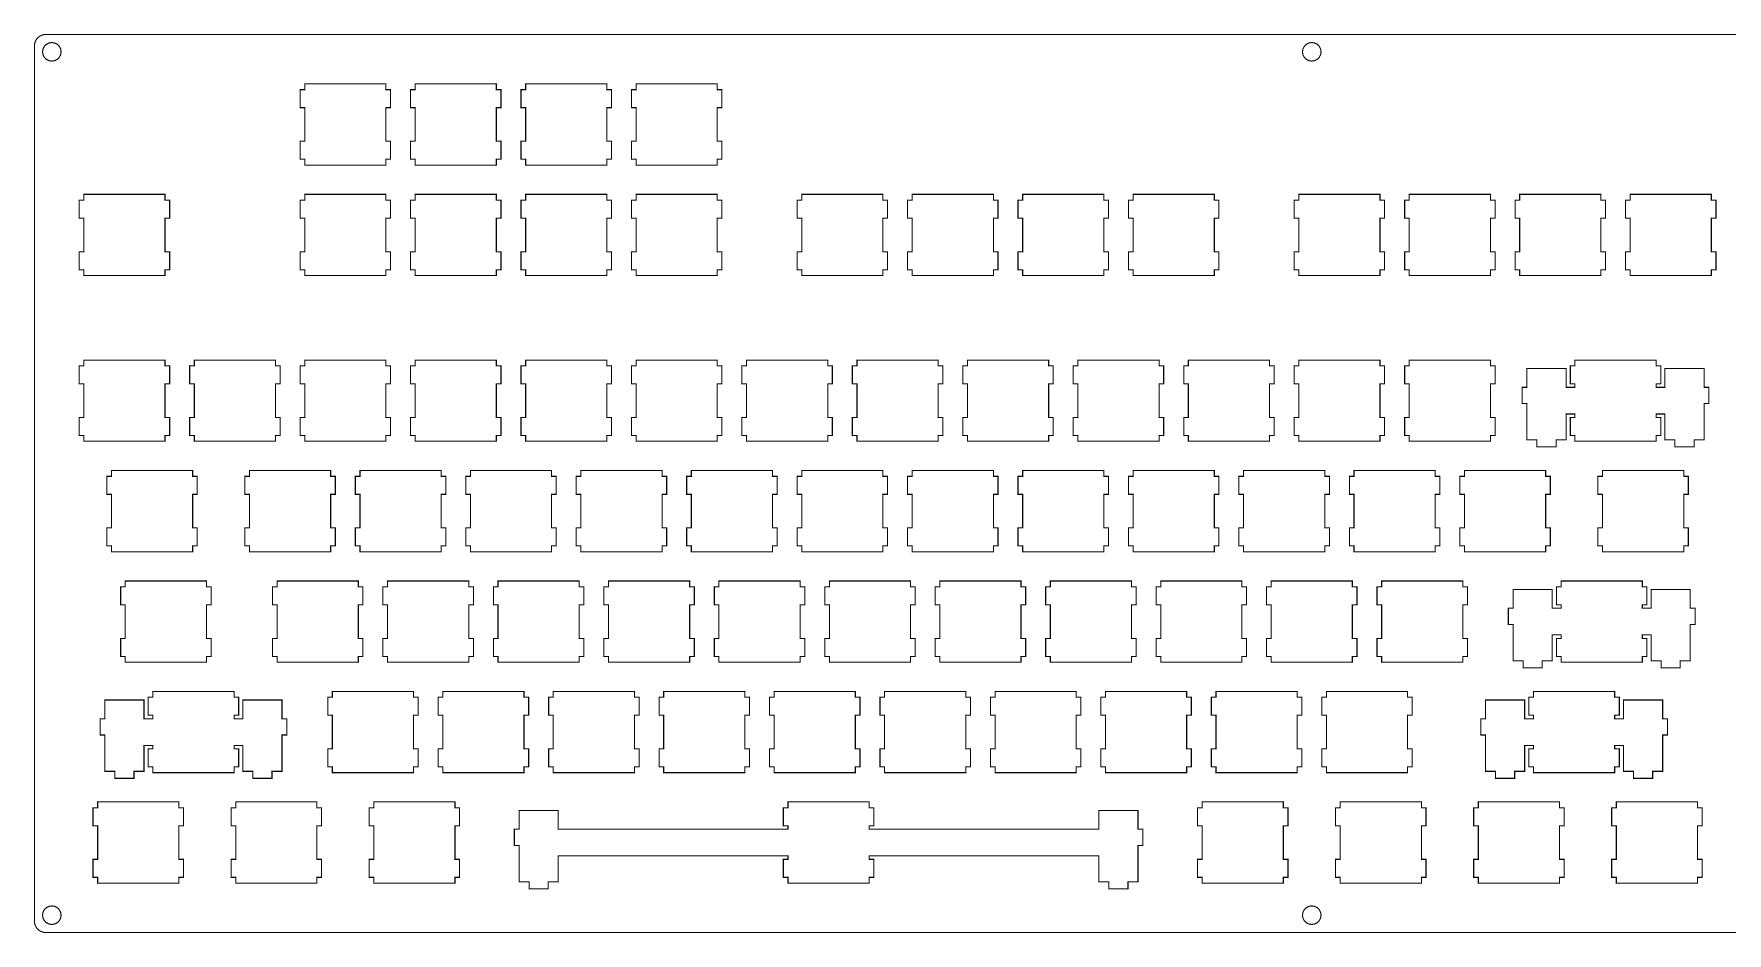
# Model space of a CAD drawing. Extents: x 0.2 to 17.5, y 0.2 to 6.3.
# Drawn here: x 0.19 to 11.69, y 0.2 to 6.31 of the extents above; entities that cross this region are included whole.
import ezdxf

# ---------------------------------------------------------------- set-up
doc = ezdxf.new("R2010")
doc.units = 0
doc.layers.get('0').update_dxf_attribs({"linetype": 'CONTINUOUS'})

msp = doc.modelspace()

# ---------------------------------------------------------------- linework, layer by layer
at = {"color": 0, "const_width": 0.00744}
msp.add_lwpolyline([(17.4656, 0.205621), (0.275608, 0.205621), (0.269422, 0.205892), (0.263292, 0.206597), (0.257269, 0.207844), (0.251247, 0.209472), (0.245497, 0.211643), (0.239908, 0.214193), (0.234483, 0.217231), (0.229329, 0.220649), (0.224501, 0.224501), (0.219943, 0.228678), (0.215767, 0.23329), (0.211914, 0.238118), (0.208442, 0.243272), (0.205458, 0.248643), (0.202854, 0.254232), (0.200683, 0.260038), (0.199056, 0.266004), (0.197808, 0.272081), (0.197103, 0.278212), (0.196832, 0.284397), (0.196886, 6.22439), (0.197103, 6.23058), (0.197808, 6.23671), (0.199056, 6.24274), (0.200683, 6.24875), (0.202854, 6.2545), (0.205458, 6.2601), (0.208442, 6.26551), (0.211914, 6.27067), (0.215767, 6.2755), (0.219943, 6.28006), (0.224501, 6.28424), (0.229329, 6.28808), (0.234483, 6.29156), (0.239908, 6.29454), (0.245497, 6.29715), (0.251247, 6.29932), (0.257269, 6.30094), (0.263292, 6.30219), (0.269422, 6.3029), (0.275608, 6.30317), (17.4656, 6.30311)], dxfattribs=at)
for points in [[(0.295518, 6.2449), (0.27794, 6.236), (0.263997, 6.22206), (0.2551, 6.20449), (0.251953, 6.185), (0.2551, 6.16553), (0.263997, 6.148), (0.27794, 6.13406), (0.295518, 6.12511), (0.314996, 6.12201), (0.334472, 6.12511), (0.351997, 6.13406), (0.36594, 6.148), (0.374892, 6.16553), (0.377983, 6.185), (0.374892, 6.20449), (0.36594, 6.22206), (0.351997, 6.236), (0.334472, 6.2449), (0.314996, 6.24799), (0.295518, 6.2449)], [(8.85113, 6.2449), (8.83361, 6.236), (8.81967, 6.22206), (8.81071, 6.20449), (8.80761, 6.185), (8.81071, 6.16553), (8.81967, 6.148), (8.83361, 6.13406), (8.85113, 6.12511), (8.87061, 6.12201), (8.89008, 6.12511), (8.90767, 6.13406), (8.92156, 6.148), (8.9305, 6.16553), (8.93365, 6.185), (8.9305, 6.20449), (8.92156, 6.22206), (8.90767, 6.236), (8.89008, 6.2449), (8.87061, 6.24799), (8.85113, 6.2449)], [(2.0325, 5.9675), (2.0325, 5.92817), (2.00103, 5.92817), (2.00103, 5.80604), (2.0325, 5.80604), (2.0325, 5.57775), (2.00103, 5.57775), (2.00103, 5.45568), (2.0325, 5.45568), (2.0325, 5.41629), (2.58371, 5.41629), (2.58371, 5.45568), (2.61518, 5.45568), (2.61518, 5.57775), (2.58371, 5.57775), (2.58371, 5.80604), (2.61518, 5.80604), (2.61518, 5.92817), (2.58371, 5.92817), (2.58371, 5.9675), (2.0325, 5.9675)], [(2.7825, 5.9675), (2.7825, 5.92817), (2.75103, 5.92817), (2.75103, 5.80604), (2.7825, 5.80604), (2.7825, 5.57775), (2.75103, 5.57775), (2.75103, 5.45568), (2.7825, 5.45568), (2.7825, 5.41629), (3.33371, 5.41629), (3.33371, 5.45568), (3.36518, 5.45568), (3.36518, 5.57775), (3.33371, 5.57775), (3.33371, 5.80604), (3.36518, 5.80604), (3.36518, 5.92817), (3.33371, 5.92817), (3.33371, 5.9675), (2.7825, 5.9675)], [(3.5325, 5.9675), (3.5325, 5.92817), (3.50103, 5.92817), (3.50103, 5.80604), (3.5325, 5.80604), (3.5325, 5.57775), (3.50103, 5.57775), (3.50103, 5.45568), (3.5325, 5.45568), (3.5325, 5.41629), (4.08371, 5.41629), (4.08371, 5.45568), (4.11518, 5.45568), (4.11518, 5.57775), (4.08371, 5.57775), (4.08371, 5.80604), (4.11518, 5.80604), (4.11518, 5.92817), (4.08371, 5.92817), (4.08371, 5.9675), (3.5325, 5.9675)], [(4.2825, 5.9675), (4.2825, 5.92817), (4.25103, 5.92817), (4.25103, 5.80604), (4.2825, 5.80604), (4.2825, 5.57775), (4.25103, 5.57775), (4.25103, 5.45568), (4.2825, 5.45568), (4.2825, 5.41629), (4.83365, 5.41629), (4.83365, 5.45568), (4.86518, 5.45568), (4.86518, 5.57775), (4.83365, 5.57775), (4.83365, 5.80604), (4.86518, 5.80604), (4.86518, 5.92817), (4.83365, 5.92817), (4.83365, 5.9675), (4.2825, 5.9675)], [(0.532497, 5.2175), (0.532497, 5.17811), (0.500976, 5.17811), (0.500976, 5.05604), (0.532497, 5.05604), (0.532497, 4.82769), (0.500976, 4.82769), (0.500976, 4.70568), (0.532497, 4.70568), (0.532497, 4.66629), (1.08371, 4.66629), (1.08371, 4.70568), (1.11518, 4.70568), (1.11518, 4.82769), (1.08371, 4.82769), (1.08371, 5.05604), (1.11518, 5.05604), (1.11518, 5.17811), (1.08371, 5.17811), (1.08371, 5.2175), (0.532497, 5.2175)], [(2.0325, 5.2175), (2.0325, 5.17811), (2.00103, 5.17811), (2.00103, 5.05604), (2.0325, 5.05604), (2.0325, 4.82769), (2.00103, 4.82769), (2.00103, 4.70568), (2.0325, 4.70568), (2.0325, 4.66629), (2.58371, 4.66629), (2.58371, 4.70568), (2.61518, 4.70568), (2.61518, 4.82769), (2.58371, 4.82769), (2.58371, 5.05604), (2.61518, 5.05604), (2.61518, 5.17811), (2.58371, 5.17811), (2.58371, 5.2175), (2.0325, 5.2175)], [(2.7825, 5.2175), (2.7825, 5.17811), (2.75103, 5.17811), (2.75103, 5.05604), (2.7825, 5.05604), (2.7825, 4.82769), (2.75103, 4.82769), (2.75103, 4.70568), (2.7825, 4.70568), (2.7825, 4.66629), (3.33371, 4.66629), (3.33371, 4.70568), (3.36518, 4.70568), (3.36518, 4.82769), (3.33371, 4.82769), (3.33371, 5.05604), (3.36518, 5.05604), (3.36518, 5.17811), (3.33371, 5.17811), (3.33371, 5.2175), (2.7825, 5.2175)], [(3.5325, 5.2175), (3.5325, 5.17811), (3.50103, 5.17811), (3.50103, 5.05604), (3.5325, 5.05604), (3.5325, 4.82769), (3.50103, 4.82769), (3.50103, 4.70568), (3.5325, 4.70568), (3.5325, 4.66629), (4.08371, 4.66629), (4.08371, 4.70568), (4.11518, 4.70568), (4.11518, 4.82769), (4.08371, 4.82769), (4.08371, 5.05604), (4.11518, 5.05604), (4.11518, 5.17811), (4.08371, 5.17811), (4.08371, 5.2175), (3.5325, 5.2175)], [(4.2825, 5.2175), (4.2825, 5.17811), (4.25103, 5.17811), (4.25103, 5.05604), (4.2825, 5.05604), (4.2825, 4.82769), (4.25103, 4.82769), (4.25103, 4.70568), (4.2825, 4.70568), (4.2825, 4.66629), (4.83365, 4.66629), (4.83365, 4.70568), (4.86518, 4.70568), (4.86518, 4.82769), (4.83365, 4.82769), (4.83365, 5.05604), (4.86518, 5.05604), (4.86518, 5.17811), (4.83365, 5.17811), (4.83365, 5.2175), (4.2825, 5.2175)], [(5.4075, 5.2175), (5.4075, 5.17811), (5.37597, 5.17811), (5.37597, 5.05604), (5.4075, 5.05604), (5.4075, 4.82769), (5.37597, 4.82769), (5.37597, 4.70568), (5.4075, 4.70568), (5.4075, 4.66629), (5.95871, 4.66629), (5.95871, 4.70568), (5.99018, 4.70568), (5.99018, 4.82769), (5.95871, 4.82769), (5.95871, 5.05604), (5.99018, 5.05604), (5.99018, 5.17811), (5.95871, 5.17811), (5.95871, 5.2175), (5.4075, 5.2175)], [(6.1575, 5.2175), (6.1575, 5.17811), (6.12603, 5.17811), (6.12603, 5.05604), (6.1575, 5.05604), (6.1575, 4.82769), (6.12603, 4.82769), (6.12603, 4.70568), (6.1575, 4.70568), (6.1575, 4.66629), (6.70871, 4.66629), (6.70871, 4.70568), (6.74018, 4.70568), (6.74018, 4.82769), (6.70871, 4.82769), (6.70871, 5.05604), (6.74018, 5.05604), (6.74018, 5.17811), (6.70871, 5.17811), (6.70871, 5.2175), (6.1575, 5.2175)], [(6.9075, 5.2175), (6.9075, 5.17811), (6.87603, 5.17811), (6.87603, 5.05604), (6.9075, 5.05604), (6.9075, 4.82769), (6.87603, 4.82769), (6.87603, 4.70568), (6.9075, 4.70568), (6.9075, 4.66629), (7.45871, 4.66629), (7.45871, 4.70568), (7.49018, 4.70568), (7.49018, 4.82769), (7.45871, 4.82769), (7.45871, 5.05604), (7.49018, 5.05604), (7.49018, 5.17811), (7.45871, 5.17811), (7.45871, 5.2175), (6.9075, 5.2175)], [(7.6575, 5.2175), (7.6575, 5.17811), (7.62603, 5.17811), (7.62603, 5.05604), (7.6575, 5.05604), (7.6575, 4.82769), (7.62603, 4.82769), (7.62603, 4.70568), (7.6575, 4.70568), (7.6575, 4.66629), (8.20871, 4.66629), (8.20871, 4.70568), (8.24018, 4.70568), (8.24018, 4.82769), (8.20871, 4.82769), (8.20871, 5.05604), (8.24018, 5.05604), (8.24018, 5.17811), (8.20871, 5.17811), (8.20871, 5.2175), (7.6575, 5.2175)], [(8.7825, 5.2175), (8.7825, 5.17811), (8.75103, 5.17811), (8.75103, 5.05604), (8.7825, 5.05604), (8.7825, 4.82769), (8.75103, 4.82769), (8.75103, 4.70568), (8.7825, 4.70568), (8.7825, 4.66629), (9.33371, 4.66629), (9.33371, 4.70568), (9.36518, 4.70568), (9.36518, 4.82769), (9.33371, 4.82769), (9.33371, 5.05604), (9.36518, 5.05604), (9.36518, 5.17811), (9.33371, 5.17811), (9.33371, 5.2175), (8.7825, 5.2175)], [(9.5325, 5.2175), (9.5325, 5.17811), (9.50103, 5.17811), (9.50103, 5.05604), (9.5325, 5.05604), (9.5325, 4.82769), (9.50103, 4.82769), (9.50103, 4.70568), (9.5325, 4.70568), (9.5325, 4.66629), (10.0837, 4.66629), (10.0837, 4.70568), (10.1152, 4.70568), (10.1152, 4.82769), (10.0837, 4.82769), (10.0837, 5.05604), (10.1152, 5.05604), (10.1152, 5.17811), (10.0837, 5.17811), (10.0837, 5.2175), (9.5325, 5.2175)], [(10.2825, 5.2175), (10.2825, 5.17811), (10.251, 5.17811), (10.251, 5.05604), (10.2825, 5.05604), (10.2825, 4.82769), (10.251, 4.82769), (10.251, 4.70568), (10.2825, 4.70568), (10.2825, 4.66629), (10.8337, 4.66629), (10.8337, 4.70568), (10.8652, 4.70568), (10.8652, 4.82769), (10.8337, 4.82769), (10.8337, 5.05604), (10.8652, 5.05604), (10.8652, 5.17811), (10.8337, 5.17811), (10.8337, 5.2175), (10.2825, 5.2175)], [(11.0325, 5.2175), (11.0325, 5.17811), (11.001, 5.17811), (11.001, 5.05604), (11.0325, 5.05604), (11.0325, 4.82769), (11.001, 4.82769), (11.001, 4.70568), (11.0325, 4.70568), (11.0325, 4.66629), (11.5837, 4.66629), (11.5837, 4.70568), (11.6152, 4.70568), (11.6152, 4.82769), (11.5837, 4.82769), (11.5837, 5.05604), (11.6152, 5.05604), (11.6152, 5.17811), (11.5837, 5.17811), (11.5837, 5.2175), (11.0325, 5.2175)], [(0.532497, 4.0925), (0.532497, 4.05311), (0.500976, 4.05311), (0.500976, 3.93104), (0.532497, 3.93104), (0.532497, 3.70269), (0.500976, 3.70269), (0.500976, 3.58068), (0.532497, 3.58068), (0.532497, 3.54129), (1.08371, 3.54129), (1.08371, 3.58068), (1.11518, 3.58068), (1.11518, 3.70269), (1.08371, 3.70269), (1.08371, 3.93104), (1.11518, 3.93104), (1.11518, 4.05311), (1.08371, 4.05311), (1.08371, 4.0925), (0.532497, 4.0925)], [(1.2825, 4.0925), (1.2825, 4.05311), (1.25103, 4.05311), (1.25103, 3.93104), (1.2825, 3.93104), (1.2825, 3.70269), (1.25103, 3.70269), (1.25103, 3.58068), (1.2825, 3.58068), (1.2825, 3.54129), (1.83371, 3.54129), (1.83371, 3.58068), (1.86518, 3.58068), (1.86518, 3.70269), (1.83371, 3.70269), (1.83371, 3.93104), (1.86518, 3.93104), (1.86518, 4.05311), (1.83371, 4.05311), (1.83371, 4.0925), (1.2825, 4.0925)], [(2.0325, 4.0925), (2.0325, 4.05311), (2.00103, 4.05311), (2.00103, 3.93104), (2.0325, 3.93104), (2.0325, 3.70269), (2.00103, 3.70269), (2.00103, 3.58068), (2.0325, 3.58068), (2.0325, 3.54129), (2.58371, 3.54129), (2.58371, 3.58068), (2.61518, 3.58068), (2.61518, 3.70269), (2.58371, 3.70269), (2.58371, 3.93104), (2.61518, 3.93104), (2.61518, 4.05311), (2.58371, 4.05311), (2.58371, 4.0925), (2.0325, 4.0925)], [(2.7825, 4.0925), (2.7825, 4.05311), (2.75103, 4.05311), (2.75103, 3.93104), (2.7825, 3.93104), (2.7825, 3.70269), (2.75103, 3.70269), (2.75103, 3.58068), (2.7825, 3.58068), (2.7825, 3.54129), (3.33371, 3.54129), (3.33371, 3.58068), (3.36518, 3.58068), (3.36518, 3.70269), (3.33371, 3.70269), (3.33371, 3.93104), (3.36518, 3.93104), (3.36518, 4.05311), (3.33371, 4.05311), (3.33371, 4.0925), (2.7825, 4.0925)], [(3.5325, 4.0925), (3.5325, 4.05311), (3.50103, 4.05311), (3.50103, 3.93104), (3.5325, 3.93104), (3.5325, 3.70269), (3.50103, 3.70269), (3.50103, 3.58068), (3.5325, 3.58068), (3.5325, 3.54129), (4.08371, 3.54129), (4.08371, 3.58068), (4.11518, 3.58068), (4.11518, 3.70269), (4.08371, 3.70269), (4.08371, 3.93104), (4.11518, 3.93104), (4.11518, 4.05311), (4.08371, 4.05311), (4.08371, 4.0925), (3.5325, 4.0925)], [(4.2825, 4.0925), (4.2825, 4.05311), (4.25103, 4.05311), (4.25103, 3.93104), (4.2825, 3.93104), (4.2825, 3.70269), (4.25103, 3.70269), (4.25103, 3.58068), (4.2825, 3.58068), (4.2825, 3.54129), (4.83365, 3.54129), (4.83365, 3.58068), (4.86518, 3.58068), (4.86518, 3.70269), (4.83365, 3.70269), (4.83365, 3.93104), (4.86518, 3.93104), (4.86518, 4.05311), (4.83365, 4.05311), (4.83365, 4.0925), (4.2825, 4.0925)], [(5.0325, 4.0925), (5.0325, 4.05311), (5.00097, 4.05311), (5.00097, 3.93104), (5.0325, 3.93104), (5.0325, 3.70269), (5.00097, 3.70269), (5.00097, 3.58068), (5.0325, 3.58068), (5.0325, 3.54129), (5.58371, 3.54129), (5.58371, 3.58068), (5.61518, 3.58068), (5.61518, 3.70269), (5.58371, 3.70269), (5.58371, 3.93104), (5.61518, 3.93104), (5.61518, 4.05311), (5.58371, 4.05311), (5.58371, 4.0925), (5.0325, 4.0925)], [(5.7825, 4.0925), (5.7825, 4.05311), (5.75103, 4.05311), (5.75103, 3.93104), (5.7825, 3.93104), (5.7825, 3.70269), (5.75103, 3.70269), (5.75103, 3.58068), (5.7825, 3.58068), (5.7825, 3.54129), (6.33371, 3.54129), (6.33371, 3.58068), (6.36518, 3.58068), (6.36518, 3.70269), (6.33371, 3.70269), (6.33371, 3.93104), (6.36518, 3.93104), (6.36518, 4.05311), (6.33371, 4.05311), (6.33371, 4.0925), (5.7825, 4.0925)], [(6.5325, 4.0925), (6.5325, 4.05311), (6.50103, 4.05311), (6.50103, 3.93104), (6.5325, 3.93104), (6.5325, 3.70269), (6.50103, 3.70269), (6.50103, 3.58068), (6.5325, 3.58068), (6.5325, 3.54129), (7.08371, 3.54129), (7.08371, 3.58068), (7.11518, 3.58068), (7.11518, 3.70269), (7.08371, 3.70269), (7.08371, 3.93104), (7.11518, 3.93104), (7.11518, 4.05311), (7.08371, 4.05311), (7.08371, 4.0925), (6.5325, 4.0925)], [(7.2825, 4.0925), (7.2825, 4.05311), (7.25103, 4.05311), (7.25103, 3.93104), (7.2825, 3.93104), (7.2825, 3.70269), (7.25103, 3.70269), (7.25103, 3.58068), (7.2825, 3.58068), (7.2825, 3.54129), (7.83371, 3.54129), (7.83371, 3.58068), (7.86518, 3.58068), (7.86518, 3.70269), (7.83371, 3.70269), (7.83371, 3.93104), (7.86518, 3.93104), (7.86518, 4.05311), (7.83371, 4.05311), (7.83371, 4.0925), (7.2825, 4.0925)], [(8.0325, 4.0925), (8.0325, 4.05311), (8.00103, 4.05311), (8.00103, 3.93104), (8.0325, 3.93104), (8.0325, 3.70269), (8.00103, 3.70269), (8.00103, 3.58068), (8.0325, 3.58068), (8.0325, 3.54129), (8.58371, 3.54129), (8.58371, 3.58068), (8.61518, 3.58068), (8.61518, 3.70269), (8.58371, 3.70269), (8.58371, 3.93104), (8.61518, 3.93104), (8.61518, 4.05311), (8.58371, 4.05311), (8.58371, 4.0925), (8.0325, 4.0925)], [(8.7825, 4.0925), (8.7825, 4.05311), (8.75103, 4.05311), (8.75103, 3.93104), (8.7825, 3.93104), (8.7825, 3.70269), (8.75103, 3.70269), (8.75103, 3.58068), (8.7825, 3.58068), (8.7825, 3.54129), (9.33371, 3.54129), (9.33371, 3.58068), (9.36518, 3.58068), (9.36518, 3.70269), (9.33371, 3.70269), (9.33371, 3.93104), (9.36518, 3.93104), (9.36518, 4.05311), (9.33371, 4.05311), (9.33371, 4.0925), (8.7825, 4.0925)], [(9.5325, 4.0925), (9.5325, 4.05311), (9.50103, 4.05311), (9.50103, 3.93104), (9.5325, 3.93104), (9.5325, 3.70269), (9.50103, 3.70269), (9.50103, 3.58068), (9.5325, 3.58068), (9.5325, 3.54129), (10.0837, 3.54129), (10.0837, 3.58068), (10.1152, 3.58068), (10.1152, 3.70269), (10.0837, 3.70269), (10.0837, 3.93104), (10.1152, 3.93104), (10.1152, 4.05311), (10.0837, 4.05311), (10.0837, 4.0925), (9.5325, 4.0925)], [(10.6575, 4.0925), (10.6575, 4.05311), (10.626, 4.05311), (10.626, 3.93104), (10.6575, 3.93104), (10.6575, 3.90744), (10.5975, 3.90744), (10.5975, 4.03461), (10.3317, 4.03461), (10.3317, 3.90744), (10.2993, 3.90744), (10.2993, 3.79719), (10.3317, 3.79719), (10.3317, 3.55035), (10.3996, 3.55035), (10.3996, 3.5031), (10.5296, 3.5031), (10.5296, 3.55035), (10.5975, 3.55035), (10.5975, 3.72635), (10.6575, 3.72635), (10.6575, 3.70269), (10.626, 3.70269), (10.626, 3.58068), (10.6575, 3.58068), (10.6575, 3.54129), (11.2087, 3.54129), (11.2087, 3.58068), (11.2402, 3.58068), (11.2402, 3.70269), (11.2087, 3.70269), (11.2087, 3.72635), (11.2687, 3.72635), (11.2687, 3.55035), (11.3366, 3.55035), (11.3366, 3.5031), (11.4666, 3.5031), (11.4666, 3.55035), (11.5345, 3.55035), (11.5345, 3.79719), (11.5669, 3.79719), (11.5669, 3.90744), (11.5345, 3.90744), (11.5345, 4.03461), (11.2687, 4.03461), (11.2687, 3.90744), (11.2087, 3.90744), (11.2087, 3.93104), (11.2402, 3.93104), (11.2402, 4.05311), (11.2087, 4.05311), (11.2087, 4.0925), (10.6575, 4.0925)], [(0.719997, 3.3425), (0.719997, 3.30311), (0.688531, 3.30311), (0.688531, 3.18104), (0.719997, 3.18104), (0.719997, 2.95269), (0.688531, 2.95269), (0.688531, 2.83068), (0.719997, 2.83068), (0.719997, 2.79129), (1.27116, 2.79129), (1.27116, 2.83068), (1.30268, 2.83068), (1.30268, 2.95269), (1.27116, 2.95269), (1.27116, 3.18104), (1.30268, 3.18104), (1.30268, 3.30311), (1.27116, 3.30311), (1.27116, 3.3425), (0.719997, 3.3425)], [(1.6575, 3.3425), (1.6575, 3.30311), (1.62603, 3.30311), (1.62603, 3.18104), (1.6575, 3.18104), (1.6575, 2.95269), (1.62603, 2.95269), (1.62603, 2.83068), (1.6575, 2.83068), (1.6575, 2.79129), (2.20871, 2.79129), (2.20871, 2.83068), (2.24018, 2.83068), (2.24018, 2.95269), (2.20871, 2.95269), (2.20871, 3.18104), (2.24018, 3.18104), (2.24018, 3.30311), (2.20871, 3.30311), (2.20871, 3.3425), (1.6575, 3.3425)], [(2.4075, 3.3425), (2.4075, 3.30311), (2.37603, 3.30311), (2.37603, 3.18104), (2.4075, 3.18104), (2.4075, 2.95269), (2.37603, 2.95269), (2.37603, 2.83068), (2.4075, 2.83068), (2.4075, 2.79129), (2.95871, 2.79129), (2.95871, 2.83068), (2.99018, 2.83068), (2.99018, 2.95269), (2.95871, 2.95269), (2.95871, 3.18104), (2.99018, 3.18104), (2.99018, 3.30311), (2.95871, 3.30311), (2.95871, 3.3425), (2.4075, 3.3425)], [(3.1575, 3.3425), (3.1575, 3.30311), (3.12603, 3.30311), (3.12603, 3.18104), (3.1575, 3.18104), (3.1575, 2.95269), (3.12603, 2.95269), (3.12603, 2.83068), (3.1575, 2.83068), (3.1575, 2.79129), (3.70871, 2.79129), (3.70871, 2.83068), (3.74018, 2.83068), (3.74018, 2.95269), (3.70871, 2.95269), (3.70871, 3.18104), (3.74018, 3.18104), (3.74018, 3.30311), (3.70871, 3.30311), (3.70871, 3.3425), (3.1575, 3.3425)], [(3.9075, 3.3425), (3.9075, 3.30311), (3.87603, 3.30311), (3.87603, 3.18104), (3.9075, 3.18104), (3.9075, 2.95269), (3.87603, 2.95269), (3.87603, 2.83068), (3.9075, 2.83068), (3.9075, 2.79129), (4.45871, 2.79129), (4.45871, 2.83068), (4.49018, 2.83068), (4.49018, 2.95269), (4.45871, 2.95269), (4.45871, 3.18104), (4.49018, 3.18104), (4.49018, 3.30311), (4.45871, 3.30311), (4.45871, 3.3425), (3.9075, 3.3425)], [(4.6575, 3.3425), (4.6575, 3.30311), (4.62603, 3.30311), (4.62603, 3.18104), (4.6575, 3.18104), (4.6575, 2.95269), (4.62603, 2.95269), (4.62603, 2.83068), (4.6575, 2.83068), (4.6575, 2.79129), (5.20871, 2.79129), (5.20871, 2.83068), (5.24018, 2.83068), (5.24018, 2.95269), (5.20871, 2.95269), (5.20871, 3.18104), (5.24018, 3.18104), (5.24018, 3.30311), (5.20871, 3.30311), (5.20871, 3.3425), (4.6575, 3.3425)], [(5.4075, 3.3425), (5.4075, 3.30311), (5.37597, 3.30311), (5.37597, 3.18104), (5.4075, 3.18104), (5.4075, 2.95269), (5.37597, 2.95269), (5.37597, 2.83068), (5.4075, 2.83068), (5.4075, 2.79129), (5.95871, 2.79129), (5.95871, 2.83068), (5.99018, 2.83068), (5.99018, 2.95269), (5.95871, 2.95269), (5.95871, 3.18104), (5.99018, 3.18104), (5.99018, 3.30311), (5.95871, 3.30311), (5.95871, 3.3425), (5.4075, 3.3425)], [(6.1575, 3.3425), (6.1575, 3.30311), (6.12603, 3.30311), (6.12603, 3.18104), (6.1575, 3.18104), (6.1575, 2.95269), (6.12603, 2.95269), (6.12603, 2.83068), (6.1575, 2.83068), (6.1575, 2.79129), (6.70871, 2.79129), (6.70871, 2.83068), (6.74018, 2.83068), (6.74018, 2.95269), (6.70871, 2.95269), (6.70871, 3.18104), (6.74018, 3.18104), (6.74018, 3.30311), (6.70871, 3.30311), (6.70871, 3.3425), (6.1575, 3.3425)], [(6.9075, 3.3425), (6.9075, 3.30311), (6.87603, 3.30311), (6.87603, 3.18104), (6.9075, 3.18104), (6.9075, 2.95269), (6.87603, 2.95269), (6.87603, 2.83068), (6.9075, 2.83068), (6.9075, 2.79129), (7.45871, 2.79129), (7.45871, 2.83068), (7.49018, 2.83068), (7.49018, 2.95269), (7.45871, 2.95269), (7.45871, 3.18104), (7.49018, 3.18104), (7.49018, 3.30311), (7.45871, 3.30311), (7.45871, 3.3425), (6.9075, 3.3425)], [(7.6575, 3.3425), (7.6575, 3.30311), (7.62603, 3.30311), (7.62603, 3.18104), (7.6575, 3.18104), (7.6575, 2.95269), (7.62603, 2.95269), (7.62603, 2.83068), (7.6575, 2.83068), (7.6575, 2.79129), (8.20871, 2.79129), (8.20871, 2.83068), (8.24018, 2.83068), (8.24018, 2.95269), (8.20871, 2.95269), (8.20871, 3.18104), (8.24018, 3.18104), (8.24018, 3.30311), (8.20871, 3.30311), (8.20871, 3.3425), (7.6575, 3.3425)], [(8.4075, 3.3425), (8.4075, 3.30311), (8.37603, 3.30311), (8.37603, 3.18104), (8.4075, 3.18104), (8.4075, 2.95269), (8.37603, 2.95269), (8.37603, 2.83068), (8.4075, 2.83068), (8.4075, 2.79129), (8.95871, 2.79129), (8.95871, 2.83068), (8.99018, 2.83068), (8.99018, 2.95269), (8.95871, 2.95269), (8.95871, 3.18104), (8.99018, 3.18104), (8.99018, 3.30311), (8.95871, 3.30311), (8.95871, 3.3425), (8.4075, 3.3425)], [(9.1575, 3.3425), (9.1575, 3.30311), (9.12603, 3.30311), (9.12603, 3.18104), (9.1575, 3.18104), (9.1575, 2.95269), (9.12603, 2.95269), (9.12603, 2.83068), (9.1575, 2.83068), (9.1575, 2.79129), (9.70871, 2.79129), (9.70871, 2.83068), (9.74018, 2.83068), (9.74018, 2.95269), (9.70871, 2.95269), (9.70871, 3.18104), (9.74018, 3.18104), (9.74018, 3.30311), (9.70871, 3.30311), (9.70871, 3.3425), (9.1575, 3.3425)], [(9.9075, 3.3425), (9.9075, 3.30311), (9.87603, 3.30311), (9.87603, 3.18104), (9.9075, 3.18104), (9.9075, 2.95269), (9.87603, 2.95269), (9.87603, 2.83068), (9.9075, 2.83068), (9.9075, 2.79129), (10.4587, 2.79129), (10.4587, 2.83068), (10.4902, 2.83068), (10.4902, 2.95269), (10.4587, 2.95269), (10.4587, 3.18104), (10.4902, 3.18104), (10.4902, 3.30311), (10.4587, 3.30311), (10.4587, 3.3425), (9.9075, 3.3425)], [(10.845, 3.3425), (10.845, 3.30311), (10.8135, 3.30311), (10.8135, 3.18104), (10.845, 3.18104), (10.845, 2.95269), (10.8135, 2.95269), (10.8135, 2.83068), (10.845, 2.83068), (10.845, 2.79129), (11.3962, 2.79129), (11.3962, 2.83068), (11.4277, 2.83068), (11.4277, 2.95269), (11.3962, 2.95269), (11.3962, 3.18104), (11.4277, 3.18104), (11.4277, 3.30311), (11.3962, 3.30311), (11.3962, 3.3425), (10.845, 3.3425)], [(0.813747, 2.5925), (0.813747, 2.55311), (0.782226, 2.55311), (0.782226, 2.43104), (0.813747, 2.43104), (0.813747, 2.20269), (0.782226, 2.20269), (0.782226, 2.08068), (0.813747, 2.08068), (0.813747, 2.04129), (1.36491, 2.04129), (1.36491, 2.08068), (1.39643, 2.08068), (1.39643, 2.20269), (1.36491, 2.20269), (1.36491, 2.43104), (1.39643, 2.43104), (1.39643, 2.55311), (1.36491, 2.55311), (1.36491, 2.5925), (0.813747, 2.5925)], [(1.845, 2.5925), (1.845, 2.55311), (1.81353, 2.55311), (1.81353, 2.43104), (1.845, 2.43104), (1.845, 2.20269), (1.81353, 2.20269), (1.81353, 2.08068), (1.845, 2.08068), (1.845, 2.04129), (2.39615, 2.04129), (2.39615, 2.08068), (2.42768, 2.08068), (2.42768, 2.20269), (2.39615, 2.20269), (2.39615, 2.43104), (2.42768, 2.43104), (2.42768, 2.55311), (2.39615, 2.55311), (2.39615, 2.5925), (1.845, 2.5925)], [(2.595, 2.5925), (2.595, 2.55311), (2.56347, 2.55311), (2.56347, 2.43104), (2.595, 2.43104), (2.595, 2.20269), (2.56347, 2.20269), (2.56347, 2.08068), (2.595, 2.08068), (2.595, 2.04129), (3.14615, 2.04129), (3.14615, 2.08068), (3.17768, 2.08068), (3.17768, 2.20269), (3.14615, 2.20269), (3.14615, 2.43104), (3.17768, 2.43104), (3.17768, 2.55311), (3.14615, 2.55311), (3.14615, 2.5925), (2.595, 2.5925)], [(3.345, 2.5925), (3.345, 2.55311), (3.31353, 2.55311), (3.31353, 2.43104), (3.345, 2.43104), (3.345, 2.20269), (3.31353, 2.20269), (3.31353, 2.08068), (3.345, 2.08068), (3.345, 2.04129), (3.89615, 2.04129), (3.89615, 2.08068), (3.92768, 2.08068), (3.92768, 2.20269), (3.89615, 2.20269), (3.89615, 2.43104), (3.92768, 2.43104), (3.92768, 2.55311), (3.89615, 2.55311), (3.89615, 2.5925), (3.345, 2.5925)], [(4.095, 2.5925), (4.095, 2.55311), (4.06353, 2.55311), (4.06353, 2.43104), (4.095, 2.43104), (4.095, 2.20269), (4.06353, 2.20269), (4.06353, 2.08068), (4.095, 2.08068), (4.095, 2.04129), (4.64615, 2.04129), (4.64615, 2.08068), (4.67768, 2.08068), (4.67768, 2.20269), (4.64615, 2.20269), (4.64615, 2.43104), (4.67768, 2.43104), (4.67768, 2.55311), (4.64615, 2.55311), (4.64615, 2.5925), (4.095, 2.5925)], [(4.845, 2.5925), (4.845, 2.55311), (4.81353, 2.55311), (4.81353, 2.43104), (4.845, 2.43104), (4.845, 2.20269), (4.81353, 2.20269), (4.81353, 2.08068), (4.845, 2.08068), (4.845, 2.04129), (5.39615, 2.04129), (5.39615, 2.08068), (5.42768, 2.08068), (5.42768, 2.20269), (5.39615, 2.20269), (5.39615, 2.43104), (5.42768, 2.43104), (5.42768, 2.55311), (5.39615, 2.55311), (5.39615, 2.5925), (4.845, 2.5925)], [(5.595, 2.5925), (5.595, 2.55311), (5.56353, 2.55311), (5.56353, 2.43104), (5.595, 2.43104), (5.595, 2.20269), (5.56353, 2.20269), (5.56353, 2.08068), (5.595, 2.08068), (5.595, 2.04129), (6.14615, 2.04129), (6.14615, 2.08068), (6.17768, 2.08068), (6.17768, 2.20269), (6.14615, 2.20269), (6.14615, 2.43104), (6.17768, 2.43104), (6.17768, 2.55311), (6.14615, 2.55311), (6.14615, 2.5925), (5.595, 2.5925)], [(6.345, 2.5925), (6.345, 2.55311), (6.31353, 2.55311), (6.31353, 2.43104), (6.345, 2.43104), (6.345, 2.20269), (6.31353, 2.20269), (6.31353, 2.08068), (6.345, 2.08068), (6.345, 2.04129), (6.89615, 2.04129), (6.89615, 2.08068), (6.92768, 2.08068), (6.92768, 2.20269), (6.89615, 2.20269), (6.89615, 2.43104), (6.92768, 2.43104), (6.92768, 2.55311), (6.89615, 2.55311), (6.89615, 2.5925), (6.345, 2.5925)], [(7.095, 2.5925), (7.095, 2.55311), (7.06353, 2.55311), (7.06353, 2.43104), (7.095, 2.43104), (7.095, 2.20269), (7.06353, 2.20269), (7.06353, 2.08068), (7.095, 2.08068), (7.095, 2.04129), (7.64615, 2.04129), (7.64615, 2.08068), (7.67768, 2.08068), (7.67768, 2.20269), (7.64615, 2.20269), (7.64615, 2.43104), (7.67768, 2.43104), (7.67768, 2.55311), (7.64615, 2.55311), (7.64615, 2.5925), (7.095, 2.5925)], [(7.845, 2.5925), (7.845, 2.55311), (7.81353, 2.55311), (7.81353, 2.43104), (7.845, 2.43104), (7.845, 2.20269), (7.81353, 2.20269), (7.81353, 2.08068), (7.845, 2.08068), (7.845, 2.04129), (8.39615, 2.04129), (8.39615, 2.08068), (8.42768, 2.08068), (8.42768, 2.20269), (8.39615, 2.20269), (8.39615, 2.43104), (8.42768, 2.43104), (8.42768, 2.55311), (8.39615, 2.55311), (8.39615, 2.5925), (7.845, 2.5925)], [(8.595, 2.5925), (8.595, 2.55311), (8.56353, 2.55311), (8.56353, 2.43104), (8.595, 2.43104), (8.595, 2.20269), (8.56353, 2.20269), (8.56353, 2.08068), (8.595, 2.08068), (8.595, 2.04129), (9.14615, 2.04129), (9.14615, 2.08068), (9.17768, 2.08068), (9.17768, 2.20269), (9.14615, 2.20269), (9.14615, 2.43104), (9.17768, 2.43104), (9.17768, 2.55311), (9.14615, 2.55311), (9.14615, 2.5925), (8.595, 2.5925)], [(9.345, 2.5925), (9.345, 2.55311), (9.31353, 2.55311), (9.31353, 2.43104), (9.345, 2.43104), (9.345, 2.20269), (9.31353, 2.20269), (9.31353, 2.08068), (9.345, 2.08068), (9.345, 2.04129), (9.89615, 2.04129), (9.89615, 2.08068), (9.92768, 2.08068), (9.92768, 2.20269), (9.89615, 2.20269), (9.89615, 2.43104), (9.92768, 2.43104), (9.92768, 2.55311), (9.89615, 2.55311), (9.89615, 2.5925), (9.345, 2.5925)], [(10.5638, 2.5925), (10.5638, 2.55311), (10.5322, 2.55311), (10.5322, 2.43104), (10.5638, 2.43104), (10.5638, 2.40744), (10.5037, 2.40744), (10.5037, 2.53461), (10.238, 2.53461), (10.238, 2.40744), (10.2055, 2.40744), (10.2055, 2.29719), (10.238, 2.29719), (10.238, 2.05035), (10.3058, 2.05035), (10.3058, 2.0031), (10.4358, 2.0031), (10.4358, 2.05035), (10.5037, 2.05035), (10.5037, 2.22635), (10.5638, 2.22635), (10.5638, 2.20269), (10.5322, 2.20269), (10.5322, 2.08068), (10.5638, 2.08068), (10.5638, 2.04129), (11.1149, 2.04129), (11.1149, 2.08068), (11.1464, 2.08068), (11.1464, 2.20269), (11.1149, 2.20269), (11.1149, 2.22635), (11.175, 2.22635), (11.175, 2.05035), (11.2429, 2.05035), (11.2429, 2.0031), (11.3728, 2.0031), (11.3728, 2.05035), (11.4407, 2.05035), (11.4407, 2.29719), (11.4732, 2.29719), (11.4732, 2.40744), (11.4407, 2.40744), (11.4407, 2.53461), (11.175, 2.53461), (11.175, 2.40744), (11.1149, 2.40744), (11.1149, 2.43104), (11.1464, 2.43104), (11.1464, 2.55311), (11.1149, 2.55311), (11.1149, 2.5925), (10.5638, 2.5925)], [(1.00125, 1.8425), (1.00125, 1.80311), (0.969781, 1.80311), (0.969781, 1.6811), (1.00125, 1.6811), (1.00125, 1.65744), (0.941243, 1.65744), (0.941243, 1.78461), (0.675456, 1.78461), (0.675456, 1.65744), (0.643013, 1.65744), (0.643013, 1.54719), (0.675456, 1.54719), (0.675456, 1.30035), (0.743381, 1.30035), (0.743381, 1.25309), (0.873318, 1.25309), (0.873318, 1.30035), (0.941243, 1.30035), (0.941243, 1.47635), (1.00125, 1.47635), (1.00125, 1.45275), (0.969781, 1.45275), (0.969781, 1.33068), (1.00125, 1.33068), (1.00125, 1.29129), (1.55246, 1.29129), (1.55246, 1.33068), (1.58393, 1.33068), (1.58393, 1.45275), (1.55246, 1.45275), (1.55246, 1.47635), (1.61247, 1.47635), (1.61247, 1.30035), (1.68039, 1.30035), (1.68039, 1.25309), (1.81033, 1.25309), (1.81033, 1.30035), (1.87825, 1.30035), (1.87825, 1.54719), (1.91069, 1.54719), (1.91069, 1.65744), (1.87825, 1.65744), (1.87825, 1.78461), (1.61247, 1.78461), (1.61247, 1.65744), (1.55246, 1.65744), (1.55246, 1.6811), (1.58393, 1.6811), (1.58393, 1.80311), (1.55246, 1.80311), (1.55246, 1.8425), (1.00125, 1.8425)], [(2.22, 1.8425), (2.22, 1.80311), (2.18853, 1.80311), (2.18853, 1.6811), (2.22, 1.6811), (2.22, 1.45275), (2.18853, 1.45275), (2.18853, 1.33068), (2.22, 1.33068), (2.22, 1.29129), (2.77115, 1.29129), (2.77115, 1.33068), (2.80268, 1.33068), (2.80268, 1.45275), (2.77115, 1.45275), (2.77115, 1.6811), (2.80268, 1.6811), (2.80268, 1.80311), (2.77115, 1.80311), (2.77115, 1.8425), (2.22, 1.8425)], [(2.97, 1.8425), (2.97, 1.80311), (2.93853, 1.80311), (2.93853, 1.6811), (2.97, 1.6811), (2.97, 1.45275), (2.93853, 1.45275), (2.93853, 1.33068), (2.97, 1.33068), (2.97, 1.29129), (3.52115, 1.29129), (3.52115, 1.33068), (3.55268, 1.33068), (3.55268, 1.45275), (3.52115, 1.45275), (3.52115, 1.6811), (3.55268, 1.6811), (3.55268, 1.80311), (3.52115, 1.80311), (3.52115, 1.8425), (2.97, 1.8425)], [(3.72, 1.8425), (3.72, 1.80311), (3.68853, 1.80311), (3.68853, 1.6811), (3.72, 1.6811), (3.72, 1.45275), (3.68853, 1.45275), (3.68853, 1.33068), (3.72, 1.33068), (3.72, 1.29129), (4.27115, 1.29129), (4.27115, 1.33068), (4.30268, 1.33068), (4.30268, 1.45275), (4.27115, 1.45275), (4.27115, 1.6811), (4.30268, 1.6811), (4.30268, 1.80311), (4.27115, 1.80311), (4.27115, 1.8425), (3.72, 1.8425)], [(4.47, 1.8425), (4.47, 1.80311), (4.43853, 1.80311), (4.43853, 1.6811), (4.47, 1.6811), (4.47, 1.45275), (4.43853, 1.45275), (4.43853, 1.33068), (4.47, 1.33068), (4.47, 1.29129), (5.02115, 1.29129), (5.02115, 1.33068), (5.05263, 1.33068), (5.05263, 1.45275), (5.02115, 1.45275), (5.02115, 1.6811), (5.05263, 1.6811), (5.05263, 1.80311), (5.02115, 1.80311), (5.02115, 1.8425), (4.47, 1.8425)], [(5.22, 1.8425), (5.22, 1.80311), (5.18853, 1.80311), (5.18853, 1.6811), (5.22, 1.6811), (5.22, 1.45275), (5.18853, 1.45275), (5.18853, 1.33068), (5.22, 1.33068), (5.22, 1.29129), (5.77115, 1.29129), (5.77115, 1.33068), (5.80268, 1.33068), (5.80268, 1.45275), (5.77115, 1.45275), (5.77115, 1.6811), (5.80268, 1.6811), (5.80268, 1.80311), (5.77115, 1.80311), (5.77115, 1.8425), (5.22, 1.8425)], [(5.97, 1.8425), (5.97, 1.80311), (5.93853, 1.80311), (5.93853, 1.6811), (5.97, 1.6811), (5.97, 1.45275), (5.93853, 1.45275), (5.93853, 1.33068), (5.97, 1.33068), (5.97, 1.29129), (6.52115, 1.29129), (6.52115, 1.33068), (6.55268, 1.33068), (6.55268, 1.45275), (6.52115, 1.45275), (6.52115, 1.6811), (6.55268, 1.6811), (6.55268, 1.80311), (6.52115, 1.80311), (6.52115, 1.8425), (5.97, 1.8425)], [(6.72, 1.8425), (6.72, 1.80311), (6.68853, 1.80311), (6.68853, 1.6811), (6.72, 1.6811), (6.72, 1.45275), (6.68853, 1.45275), (6.68853, 1.33068), (6.72, 1.33068), (6.72, 1.29129), (7.27115, 1.29129), (7.27115, 1.33068), (7.30268, 1.33068), (7.30268, 1.45275), (7.27115, 1.45275), (7.27115, 1.6811), (7.30268, 1.6811), (7.30268, 1.80311), (7.27115, 1.80311), (7.27115, 1.8425), (6.72, 1.8425)], [(7.47, 1.8425), (7.47, 1.80311), (7.43853, 1.80311), (7.43853, 1.6811), (7.47, 1.6811), (7.47, 1.45275), (7.43853, 1.45275), (7.43853, 1.33068), (7.47, 1.33068), (7.47, 1.29129), (8.02115, 1.29129), (8.02115, 1.33068), (8.05268, 1.33068), (8.05268, 1.45275), (8.02115, 1.45275), (8.02115, 1.6811), (8.05268, 1.6811), (8.05268, 1.80311), (8.02115, 1.80311), (8.02115, 1.8425), (7.47, 1.8425)], [(8.22, 1.8425), (8.22, 1.80311), (8.18853, 1.80311), (8.18853, 1.6811), (8.22, 1.6811), (8.22, 1.45275), (8.18853, 1.45275), (8.18853, 1.33068), (8.22, 1.33068), (8.22, 1.29129), (8.77115, 1.29129), (8.77115, 1.33068), (8.80268, 1.33068), (8.80268, 1.45275), (8.77115, 1.45275), (8.77115, 1.6811), (8.80268, 1.6811), (8.80268, 1.80311), (8.77115, 1.80311), (8.77115, 1.8425), (8.22, 1.8425)], [(8.97, 1.8425), (8.97, 1.80311), (8.93853, 1.80311), (8.93853, 1.6811), (8.97, 1.6811), (8.97, 1.45275), (8.93853, 1.45275), (8.93853, 1.33068), (8.97, 1.33068), (8.97, 1.29129), (9.52115, 1.29129), (9.52115, 1.33068), (9.55268, 1.33068), (9.55268, 1.45275), (9.52115, 1.45275), (9.52115, 1.6811), (9.55268, 1.6811), (9.55268, 1.80311), (9.52115, 1.80311), (9.52115, 1.8425), (8.97, 1.8425)], [(10.3763, 1.8425), (10.3763, 1.80311), (10.3448, 1.80311), (10.3448, 1.6811), (10.3763, 1.6811), (10.3763, 1.65744), (10.3163, 1.65744), (10.3163, 1.78461), (10.0505, 1.78461), (10.0505, 1.65744), (10.018, 1.65744), (10.018, 1.54719), (10.0505, 1.54719), (10.0505, 1.30035), (10.1183, 1.30035), (10.1183, 1.25309), (10.2483, 1.25309), (10.2483, 1.30035), (10.3163, 1.30035), (10.3163, 1.47635), (10.3763, 1.47635), (10.3763, 1.45275), (10.3448, 1.45275), (10.3448, 1.33068), (10.3763, 1.33068), (10.3763, 1.29129), (10.9275, 1.29129), (10.9275, 1.33068), (10.9589, 1.33068), (10.9589, 1.45275), (10.9275, 1.45275), (10.9275, 1.47635), (10.9875, 1.47635), (10.9875, 1.30035), (11.0554, 1.30035), (11.0554, 1.25309), (11.1853, 1.25309), (11.1853, 1.30035), (11.2533, 1.30035), (11.2533, 1.54719), (11.2857, 1.54719), (11.2857, 1.65744), (11.2533, 1.65744), (11.2533, 1.78461), (10.9875, 1.78461), (10.9875, 1.65744), (10.9275, 1.65744), (10.9275, 1.6811), (10.9589, 1.6811), (10.9589, 1.80311), (10.9275, 1.80311), (10.9275, 1.8425), (10.3763, 1.8425)], [(0.626247, 1.0925), (0.626247, 1.05311), (0.594781, 1.05311), (0.594781, 0.931044), (0.626247, 0.931044), (0.626247, 0.702692), (0.594781, 0.702692), (0.594781, 0.580675), (0.626247, 0.580675), (0.626247, 0.541287), (1.17746, 0.541287), (1.17746, 0.580675), (1.20893, 0.580675), (1.20893, 0.702692), (1.17746, 0.702692), (1.17746, 0.931044), (1.20893, 0.931044), (1.20893, 1.05311), (1.17746, 1.05311), (1.17746, 1.0925), (0.626247, 1.0925)], [(1.56375, 1.0925), (1.56375, 1.05311), (1.53222, 1.05311), (1.53222, 0.931044), (1.56375, 0.931044), (1.56375, 0.702692), (1.53222, 0.702692), (1.53222, 0.580675), (1.56375, 0.580675), (1.56375, 0.541287), (2.1149, 0.541287), (2.1149, 0.580675), (2.14643, 0.580675), (2.14643, 0.702692), (2.1149, 0.702692), (2.1149, 0.931044), (2.14643, 0.931044), (2.14643, 1.05311), (2.1149, 1.05311), (2.1149, 1.0925), (1.56375, 1.0925)], [(2.50125, 1.0925), (2.50125, 1.05311), (2.46978, 1.05311), (2.46978, 0.931044), (2.50125, 0.931044), (2.50125, 0.702692), (2.46978, 0.702692), (2.46978, 0.580675), (2.50125, 0.580675), (2.50125, 0.541287), (3.05246, 0.541287), (3.05246, 0.580675), (3.08393, 0.580675), (3.08393, 0.702692), (3.05246, 0.702692), (3.05246, 0.931044), (3.08393, 0.931044), (3.08393, 1.05311), (3.05246, 1.05311), (3.05246, 1.0925), (2.50125, 1.0925)], [(5.31375, 1.0925), (5.31375, 1.05311), (5.28222, 1.05311), (5.28222, 0.931044), (5.31375, 0.931044), (5.31375, 0.907497), (3.75369, 0.907497), (3.75369, 1.03461), (3.48796, 1.03461), (3.48796, 0.907497), (3.45546, 0.907497), (3.45546, 0.7972), (3.48796, 0.7972), (3.48796, 0.550347), (3.55588, 0.550347), (3.55588, 0.503093), (3.68576, 0.503093), (3.68576, 0.550347), (3.75369, 0.550347), (3.75369, 0.726346), (5.31375, 0.726346), (5.31375, 0.702692), (5.28222, 0.702692), (5.28222, 0.580675), (5.31375, 0.580675), (5.31375, 0.541287), (5.8649, 0.541287), (5.8649, 0.580675), (5.89643, 0.580675), (5.89643, 0.702692), (5.8649, 0.702692), (5.8649, 0.726346), (7.42497, 0.726346), (7.42497, 0.550347), (7.49289, 0.550347), (7.49289, 0.503093), (7.62278, 0.503093), (7.62278, 0.550347), (7.69069, 0.550347), (7.69069, 0.7972), (7.72319, 0.7972), (7.72319, 0.907497), (7.69069, 0.907497), (7.69069, 1.03461), (7.42497, 1.03461), (7.42497, 0.907497), (5.8649, 0.907497), (5.8649, 0.931044), (5.89643, 0.931044), (5.89643, 1.05311), (5.8649, 1.05311), (5.8649, 1.0925), (5.31375, 1.0925)], [(8.12625, 1.0925), (8.12625, 1.05311), (8.09478, 1.05311), (8.09478, 0.931044), (8.12625, 0.931044), (8.12625, 0.702692), (8.09478, 0.702692), (8.09478, 0.580675), (8.12625, 0.580675), (8.12625, 0.541287), (8.67746, 0.541287), (8.67746, 0.580675), (8.70893, 0.580675), (8.70893, 0.702692), (8.67746, 0.702692), (8.67746, 0.931044), (8.70893, 0.931044), (8.70893, 1.05311), (8.67746, 1.05311), (8.67746, 1.0925), (8.12625, 1.0925)], [(9.06375, 1.0925), (9.06375, 1.05311), (9.03222, 1.05311), (9.03222, 0.931044), (9.06375, 0.931044), (9.06375, 0.702692), (9.03222, 0.702692), (9.03222, 0.580675), (9.06375, 0.580675), (9.06375, 0.541287), (9.6149, 0.541287), (9.6149, 0.580675), (9.64643, 0.580675), (9.64643, 0.702692), (9.6149, 0.702692), (9.6149, 0.931044), (9.64643, 0.931044), (9.64643, 1.05311), (9.6149, 1.05311), (9.6149, 1.0925), (9.06375, 1.0925)], [(10.0013, 1.0925), (10.0013, 1.05311), (9.96978, 1.05311), (9.96978, 0.931044), (10.0013, 0.931044), (10.0013, 0.702692), (9.96978, 0.702692), (9.96978, 0.580675), (10.0013, 0.580675), (10.0013, 0.541287), (10.5525, 0.541287), (10.5525, 0.580675), (10.5839, 0.580675), (10.5839, 0.702692), (10.5525, 0.702692), (10.5525, 0.931044), (10.5839, 0.931044), (10.5839, 1.05311), (10.5525, 1.05311), (10.5525, 1.0925), (10.0013, 1.0925)], [(10.9388, 1.0925), (10.9388, 1.05311), (10.9072, 1.05311), (10.9072, 0.931044), (10.9388, 0.931044), (10.9388, 0.702692), (10.9072, 0.702692), (10.9072, 0.580675), (10.9388, 0.580675), (10.9388, 0.541287), (11.4899, 0.541287), (11.4899, 0.580675), (11.5214, 0.580675), (11.5214, 0.702692), (11.4899, 0.702692), (11.4899, 0.931044), (11.5214, 0.931044), (11.5214, 1.05311), (11.4899, 1.05311), (11.4899, 1.0925), (10.9388, 1.0925)], [(0.295518, 0.383681), (0.27794, 0.374729), (0.263997, 0.360786), (0.2551, 0.343207), (0.251953, 0.323731), (0.2551, 0.304308), (0.263997, 0.286729), (0.27794, 0.272786), (0.295518, 0.263835), (0.314996, 0.260742), (0.334472, 0.263835), (0.351997, 0.272786), (0.36594, 0.286729), (0.374892, 0.304308), (0.377983, 0.323731), (0.374892, 0.343207), (0.36594, 0.360786), (0.351997, 0.374729), (0.334472, 0.383681), (0.314996, 0.386719), (0.295518, 0.383681)], [(8.85113, 0.383681), (8.83361, 0.374729), (8.81967, 0.360786), (8.81071, 0.343207), (8.80761, 0.323731), (8.81071, 0.304308), (8.81967, 0.286729), (8.83361, 0.272786), (8.85113, 0.263835), (8.87061, 0.260742), (8.89008, 0.263835), (8.90767, 0.272786), (8.92156, 0.286729), (8.9305, 0.304308), (8.93365, 0.323731), (8.9305, 0.343207), (8.92156, 0.360786), (8.90767, 0.374729), (8.89008, 0.383681), (8.87061, 0.386719), (8.85113, 0.383681)]]:
    msp.add_lwpolyline(points, close=True, dxfattribs=at)

doc.saveas('drawing.dxf')
